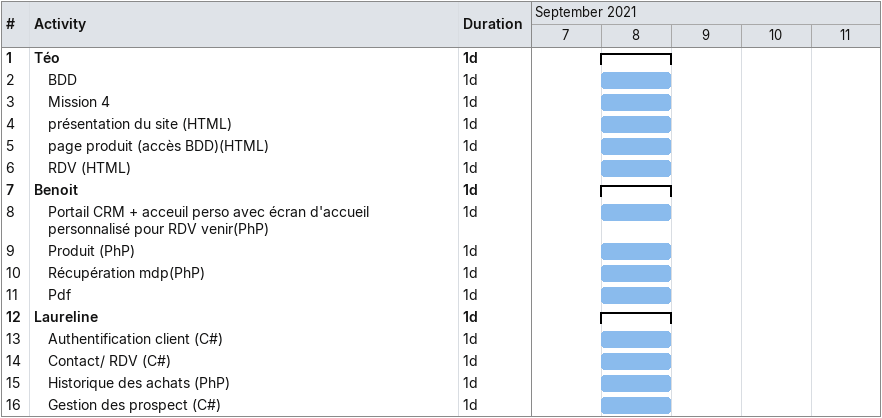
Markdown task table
| ID | Level | Task | Duration | Start | Finish |
|---|---|---|---|---|---|
| 1 | 1 | **Téo** | 1d | 2021-09-08 | 2021-09-08 |
| 2 | 2 | BDD | 1d | 2021-09-08 | 2021-09-08 |
| 3 | 2 | Mission 4 | 1d | 2021-09-08 | 2021-09-08 |
| 4 | 2 | présentation du site (HTML) | 1d | 2021-09-08 | 2021-09-08 |
| 5 | 2 | page produit (accès BDD)(HTML) | 1d | 2021-09-08 | 2021-09-08 |
| 6 | 2 | RDV (HTML) | 1d | 2021-09-08 | 2021-09-08 |
| 7 | 1 | **Benoit** | 1d | 2021-09-08 | 2021-09-08 |
| 8 | 2 | Portail CRM + acceuil perso avec écran d'accueil personnalisé pour RDV venir(PhP) | 1d | 2021-09-08 | 2021-09-08 |
| 9 | 2 | Produit (PhP) | 1d | 2021-09-08 | 2021-09-08 |
| 10 | 2 | Récupération mdp(PhP) | 1d | 2021-09-08 | 2021-09-08 |
| 11 | 2 | Pdf | 1d | 2021-09-08 | 2021-09-08 |
| 12 | 1 | **Laureline** | 1d | 2021-09-08 | 2021-09-08 |
| 13 | 2 | Authentification client (C#) | 1d | 2021-09-08 | 2021-09-08 |
| 14 | 2 | Contact/ RDV (C#) | 1d | 2021-09-08 | 2021-09-08 |
| 15 | 2 | Historique des achats (PhP) | 1d | 2021-09-08 | 2021-09-08 |
| 16 | 2 | Gestion des prospect (C#) | 1d | 2021-09-08 | 2021-09-08 |
